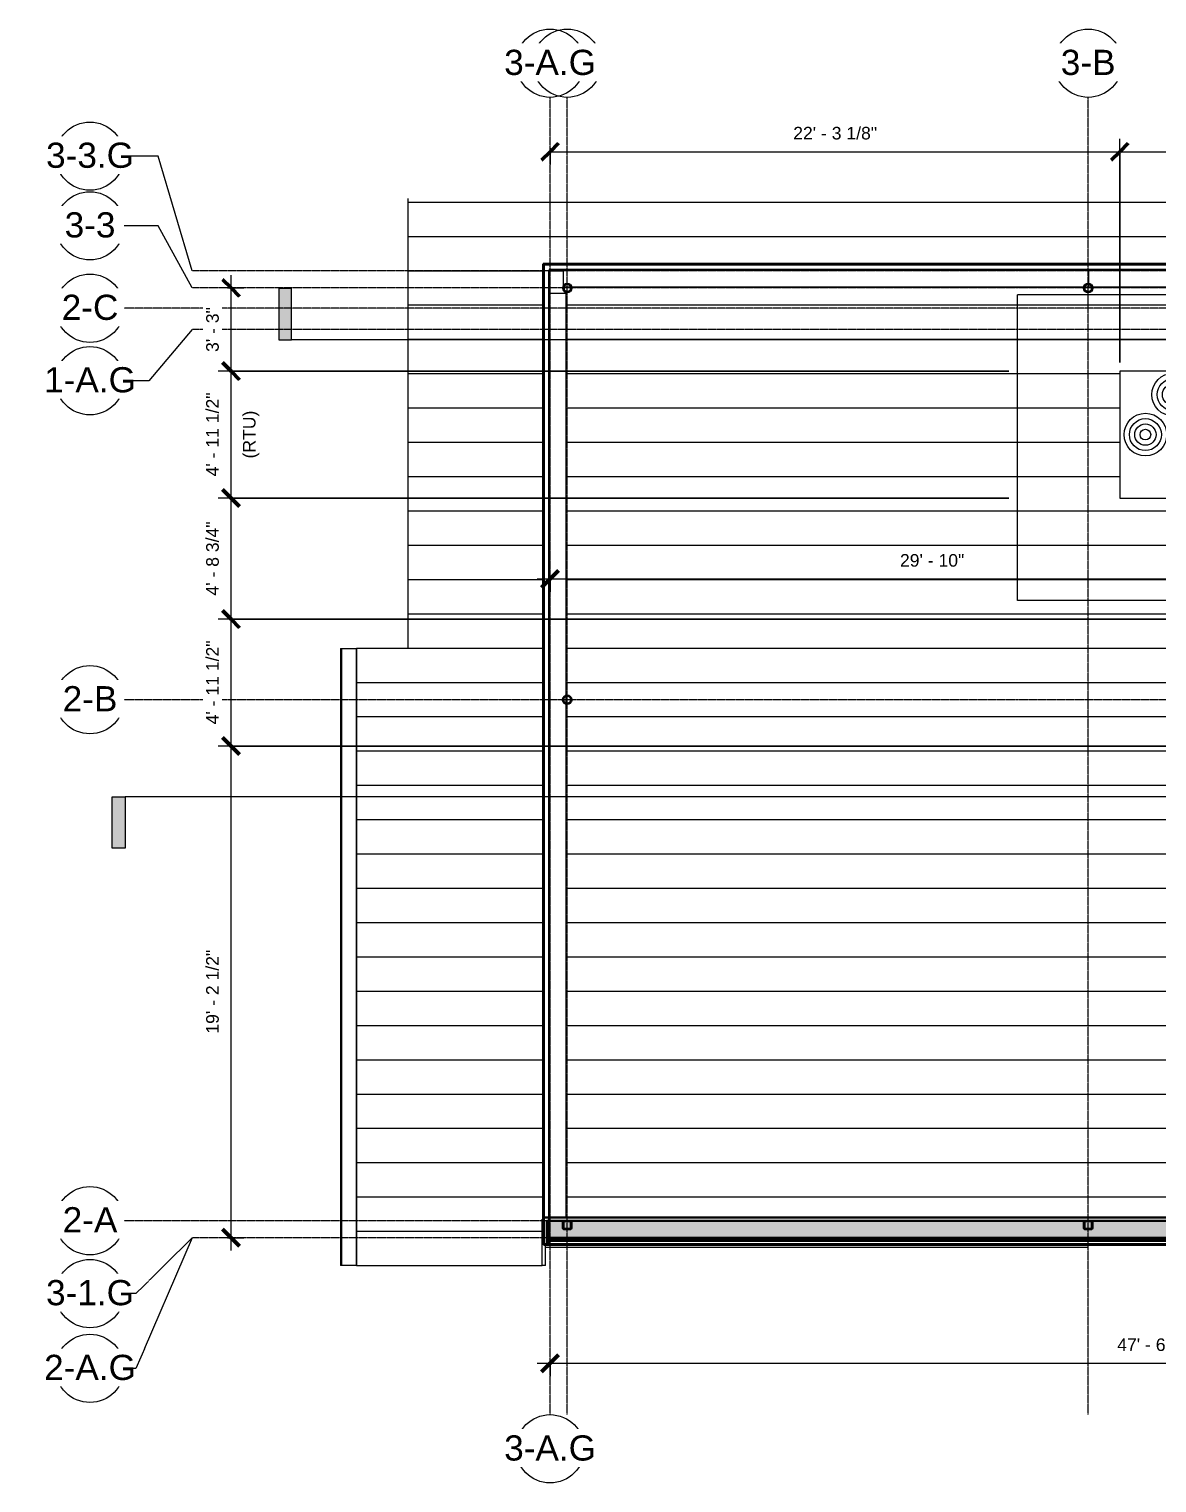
# Model space of a CAD drawing. Header units: inches. Extents: x 21290 to 29202, y -23522 to -20467.
# Drawn here: x 28065 to 28594, y -22910 to -22229 of the extents above; entities that cross this region are included whole.
import ezdxf

# ---------------------------------------------------------------- set-up
doc = ezdxf.new("R2010")
doc.units = ezdxf.units.IN
doc.header["$MEASUREMENT"] = 0
for name, pattern in [('Dash', [0.25, 0.125, -0.125]), ('Grid Line 1_2_', [0.875, 0.5, -0.125, 0.125, -0.125]), ('Hidden', [0.28125, 0.1875, -0.09375])]:
    doc.linetypes.add(name, pattern=pattern)
for name, color, linetype, lineweight in [('A-ANNO-DIMS', 211, 'Continuous', 9), ('A-ANNO-DIMS-64', 211, 'Continuous', 9), ('A-GLAZ-CWMG', 51, 'Continuous', 9), ('A-ROOF', 132, 'Continuous', 9), ('A-ROOF-OTLN', 132, 'Continuous', 9), ('A-ROOF-PATT', 132, 'Continuous', 9), ('A-WALL', 113, 'Continuous', 9), ('A-WALL-PATT', 111, 'Continuous', 25), ('G-ANNO-SYMB', 111, 'Continuous', 9), ('M-EQPM', 50, 'Continuous', 9), ('M-EQPM-HDLN', 50, 'Dash', 9), ('S-BEAM', 12, 'Continuous', 9), ('S-COLS', 52, 'Continuous', 9), ('S-GRID', 1, 'Continuous', 9), ('S-GRID-IDEN', 1, 'Continuous', 9)]:
    doc.layers.add(name, color=color, linetype=linetype, lineweight=lineweight)
doc.styles.add('Arial_2', font='arial.ttf', dxfattribs={"height": 11.802395})
doc.styles.add('Arial_3', font='arial.ttf', dxfattribs={"height": 5.901198})
doc.dimstyles.new('OD_Dimension', dxfattribs={"dimscale": 12, "dimtxt": 6, "dimasz": 0.666667, "dimexe": 0.5, "dimexo": 0.333333, "dimgap": 0.333333, "dimtad": 1, "dimdec": 3, "dimrnd": 0.125, "dimzin": 1, "dimdsep": 46, "dimlunit": 4, "dimtxsty": 'Arial_3', "dimblk1": 'OBLIQUE', "dimblk2": 'OBLIQUE', "dimsah": 1, "dimcen": 0.09, "dimdle": 0.5, "dimazin": 0, "dimtfac": 1, "dimtdec": 4, "dimtix": 1, "dimtmove": 0, "dimatfit": 3, "dimfxl": 1, "dimtvp": 1, "dimtfill": 1, "dimfrac": 2, "dimtolj": 1, "dimtzin": 0, "dimarcsym": 2})
pattern_1 = [(45, (6247.439, 0), (-6.3356768, 6.3356768), []), (45, (6247.439, 9.6), (-6.3356768, 6.3356768), [])]

# ---------------------------------------------------------------- blocks, each defined once
blk = doc.blocks.new('Girt_C - 8_D-1405602-Roof Low - Callout 7')
at = {"layer": 'S-BEAM', "color": 43, "lineweight": 18}
for p, q in [((22691.6, -22349.37), (22691.6, -22341.74)), ((22691.6, -22341.74), (22691.6, -22349.37)), ((22691.76, -22342.2), (22691.6, -22342.2)), ((22691.61, -22341.66), (22691.74, -22341.66)), ((22691.74, -22341.66), (22691.76, -22342.2)), ((22691.77, -22342.13), (22691.75, -22341.55)), ((22691.76, -22342.2), (22691.77, -22342.13)), ((22314.02, -22349.55), (22315.55, -22349.55)), ((22315.78, -22349.55), (22553.25, -22349.55)), ((22553.48, -22349.55), (22556.8, -22349.55)), ((22557.03, -22349.55), (22691.61, -22349.55)), ((22691.76, -22348.91), (22691.6, -22348.91)), ((22691.74, -22349.44), (22691.61, -22349.44)), ((22691.61, -22349.55), (22691.75, -22349.55)), ((22691.76, -22348.91), (22691.74, -22349.44)), ((22691.75, -22349.55), (22691.77, -22348.98)), ((22691.77, -22348.98), (22691.76, -22348.91))]:
    blk.add_line(p, q, dxfattribs=at)
for centre, major_axis, start_param, end_param in [((22691.61, -22341.74), (0, 0.188), 0, 1.570796), ((22691.61, -22341.74), (0, 0.0782), 0.053099, 1.570796), ((22691.61, -22349.37), (0, 0.0782), 1.570796, 3.104544), ((22691.61, -22349.37), (0, 0.188), 1.570796, 3.141593)]:
    blk.add_ellipse(centre, major_axis=major_axis, ratio=0.041631, start_param=start_param, end_param=end_param, dxfattribs=at)
blk = doc.blocks.new('Carrier_48TC_Standard_Efficiency_Gas_Heat_Electric_Cooling_Packaged_Rooftop_Unit_3_to_15_nominal_tons - 7_5 ton 48TC__08-873531-Roof Low - Callout 7')
at = {"layer": 'M-EQPM', "color": 43, "linetype": 'Hidden', "lineweight": 18}
for p, q in [((-92.06, -77.75), (-92.06, 65.75)), ((-92.06, 65.75), (80.06, 65.75)), ((80.06, 65.75), (80.06, -77.75)), ((80.06, -77.75), (-92.06, -77.75))]:
    blk.add_line(p, q, dxfattribs=at)
at = {"layer": 'M-EQPM', "color": 43, "lineweight": 18}
for p, q in [((44.06, 29.75), (-44.06, 29.75)), ((-44.06, 29.75), (-44.06, -29.75)), ((44.06, -29.75), (44.06, 29.75)), ((44.19, 24.75), (44.06, 24.75)), ((44.19, 24.75), (44.19, 12.12)), ((44.06, 12.12), (44.19, 12.12)), ((44.19, 8.15), (44.06, 8.15)), ((44.06, 7.1), (44.19, 7.1)), ((44.19, 8.13), (44.19, 8.15)), ((44.19, 8.15), (44.19, 7.1)), ((44.19, 7.1), (44.19, 7.12)), ((44.19, 4.87), (44.06, 4.87)), ((44.19, 4.87), (44.19, -23.5)), ((44.06, -23.5), (44.19, -23.5)), ((-44.06, -29.75), (44.06, -29.75))]:
    blk.add_line(p, q, dxfattribs=at)
for centre, radius in [((-19.06, 18.75), 10), ((-19.06, 18.75), 7.5), ((-19.06, 18.75), 5), ((-19.06, 18.75), 2.5), ((-32.06, 0), 10), ((-32.06, 0), 7.5), ((-32.06, 0), 5), ((-32.06, 0), 2.5)]:
    blk.add_circle(centre, radius, dxfattribs=at)
at = {"layer": 'M-EQPM-HDLN', "color": 43, "lineweight": 18}
for p, q in [((4.44, 23.25), (40.81, 10.62)), ((4.44, 10.62), (4.44, 23.25)), ((4.44, 23.25), (40.81, 23.25)), ((40.81, 23.25), (40.81, 10.62)), ((40.81, 10.62), (4.44, 10.62)), ((26.81, -23.5), (40.81, 5.25)), ((26.81, 5.25), (40.81, -23.5)), ((26.81, -23.5), (26.81, 5.25)), ((26.81, 5.25), (40.81, 5.25)), ((40.81, 5.25), (40.81, -23.5)), ((40.81, -23.5), (26.81, -23.5))]:
    blk.add_line(p, q, dxfattribs=at)
blk = doc.blocks.new('Rectangular Mullion - Exterior 2_ x 4_5_-1135297-Roof Low - Callout 7')
at = {"layer": 'A-GLAZ-CWMG', "color": 43, "lineweight": 18}
for p, q in [((22313.77, -22799.93), (22277.7, -22799.93)), ((22313.77, -22798.62), (22313.77, -22799.93))]:
    blk.add_line(p, q, dxfattribs=at)
blk = doc.blocks.new('Rectangular Mullion - Exterior 2_ x 4_5_-769201-Roof Low - Callout 7')
at = {"layer": 'A-GLAZ-CWMG', "color": 43, "lineweight": 18}
blk.add_line((22277.7, -22799.93), (22241.52, -22799.93), dxfattribs=at)
blk = doc.blocks.new('Girt_C - 8_D-1405603-Roof Low - Callout 7')
at = {"layer": 'S-BEAM', "color": 43, "lineweight": 18}
for p, q in [((22061.14, -22352.55), (22061.33, -22352.55)), ((22061.33, -22352.55), (22068.95, -22352.55)), ((22068.95, -22352.55), (22069.14, -22352.55)), ((22069.14, -22541.13), (22069.14, -22352.55)), ((22069.14, -22544.71), (22069.14, -22541.39)), ((22069.14, -22785.8), (22069.14, -22544.98))]:
    blk.add_line(p, q, dxfattribs=at)
blk = doc.blocks.new('Girt_C - 8_D-1405609-Roof Low - Callout 7')
at = {"layer": 'S-BEAM', "color": 43, "lineweight": 18}
for p, q in [((22067.89, -22341.74), (22067.89, -22341.55)), ((22067.89, -22349.18), (22067.89, -22341.74)), ((22314.02, -22341.55), (22314.02, -22341.74)), ((22314.02, -22341.74), (22314.02, -22348.1)), ((22068.02, -22349.55), (22071.35, -22349.55)), ((22071.57, -22349.55), (22312, -22349.55)), ((22312.23, -22349.55), (22314.02, -22349.55)), ((22314.02, -22348.29), (22314.02, -22349.37)), ((22314.02, -22349.37), (22314.02, -22349.55))]:
    blk.add_line(p, q, dxfattribs=at)
blk = doc.blocks.new('Rectangular Mullion - Exterior 2_ x 4_5_-1146371-Roof Low - Callout 7')
at = {"layer": 'A-GLAZ-CWMG', "color": 43, "lineweight": 18}
blk.add_line((22060.58, -22799.93), (22059.4, -22799.93), dxfattribs=at)
blk = doc.blocks.new('HSS-Hollow Structural Section - HSS1-1_2X1-1_2X1_8 - Obsolete-1396620-Roof Low - Callout 7')
at = {"layer": 'S-BEAM', "color": 43, "lineweight": 18}
for p, q in [((22059.4, -22808.3), (22059.4, -22798.62)), ((22058.08, -22808.3), (22057.87, -22808.3)), ((22059.12, -22808.3), (22058.08, -22808.3)), ((22059.36, -22808.3), (22059.12, -22808.3)), ((22059.4, -22808.3), (22059.36, -22808.3))]:
    blk.add_line(p, q, dxfattribs=at)
blk = doc.blocks.new('Grid - Grid Head - Circle-14747-Roof Low - Callout 7')
at = {"layer": 'S-GRID-IDEN'}
blk.add_circle((0, 0), 0.25, dxfattribs=at)
blk = doc.blocks.new('Section - 3_32_ x 3_8_-18514-Roof Low - Callout 7')
at = {"layer": 'G-ANNO-SYMB'}
blk.add_hatch(color=256, dxfattribs=at).paths.add_polyline_path([(0, 0.375), (0, 0), (-0.09375, 0), (-0.09375, 0.375)], flags=0)
for p, q in [((0, 0.375), (-0.09375, 0.375)), ((-0.09375, 0.375), (-0.09375, 0)), ((0, 0), (0, 0.375)), ((-0.09375, 0), (0, 0))]:
    blk.add_line(p, q, dxfattribs=at)
blk = doc.blocks.new('DIMBLOCK22-Roof Low - Callout 7')
at = {"layer": 'A-ANNO-DIMS-64', "lineweight": 50}
for p, q in [((28309.08, -22286.17), (28305.08, -22290.17)), ((28309.08, -22286.17), (28313.08, -22282.17)), ((28576.14, -22286.17), (28572.14, -22290.17)), ((28576.14, -22286.17), (28580.14, -22282.17))]:
    blk.add_line(p, q, dxfattribs=at)
at = {"layer": 'A-ANNO-DIMS-64'}
for p, q in [((28309.08, -22284.51), (28309.08, -22292.17)), ((28309.08, -22286.17), (28309.08, -22284.51)), ((28309.08, -22286.17), (28576.14, -22286.17)), ((28576.14, -22385.05), (28576.14, -22280.17)), ((28576.14, -22286.17), (28576.14, -22385.05))]:
    blk.add_line(p, q, dxfattribs=at)
at = {"layer": 'A-ANNO-DIMS-64', "color": 0, "insert": (28423.04, -22274.51), "char_height": 5.9012, "width": 46.9662, "attachment_point": 1, "line_spacing_factor": 0.938532, "style": 'Arial_3', "bg_fill": 3, "box_fill_scale": 1.25, "bg_fill_color": 0, "bg_fill_transparency": 0}
blk.add_mtext('22\' - 3 1/8"', dxfattribs=at)
blk = doc.blocks.new('_Oblique')
at = {"color": 0, "linetype": 'ByBlock', "lineweight": -2}
blk.add_line((-0.5, -0.5), (0.5, 0.5), dxfattribs=at)
blk = doc.blocks.new('DIMBLOCK23-Roof Low - Callout 7')
at = {"layer": 'A-ANNO-DIMS-64', "lineweight": 50}
for p, q in [((28576.14, -22286.17), (28572.14, -22290.17)), ((28576.14, -22286.17), (28580.14, -22282.17)), ((28664.27, -22286.17), (28660.27, -22290.17)), ((28664.27, -22286.17), (28668.27, -22282.17))]:
    blk.add_line(p, q, dxfattribs=at)
at = {"layer": 'A-ANNO-DIMS-64'}
for p, q in [((28576.14, -22385.05), (28576.14, -22280.17)), ((28576.14, -22286.17), (28664.27, -22286.17)), ((28576.14, -22286.17), (28576.14, -22385.05)), ((28664.27, -22385.05), (28664.27, -22280.17)), ((28664.27, -22286.17), (28664.27, -22385.05))]:
    blk.add_line(p, q, dxfattribs=at)
at = {"layer": 'A-ANNO-DIMS-64', "color": 0, "attachment_point": 1, "line_spacing_factor": 0.938532, "style": 'Arial_3', "bg_fill": 3, "box_fill_scale": 1.25, "bg_fill_color": 0, "bg_fill_transparency": 0}
for s, insert, char_height, width in [('7\' - 4 1/8"', (28602.9, -22274.51), 5.9012, 41.5385), ('(RTU)', (28609.03, -22291.74), 5.901, 26.8062)]:
    blk.add_mtext(s, dxfattribs=dict(at, insert=insert, char_height=char_height, width=width))
blk = doc.blocks.new('DIMBLOCK29-Roof Low - Callout 7')
at = {"layer": 'A-ANNO-DIMS-64'}
for p, q in [((28663.11, -22564.8), (28153.48, -22564.8)), ((28159.48, -22801.3), (28159.48, -22564.8)), ((28159.48, -22564.8), (28663.11, -22564.8)), ((28157.82, -22795.3), (28165.48, -22795.3)), ((28159.48, -22795.3), (28157.82, -22795.3))]:
    blk.add_line(p, q, dxfattribs=at)
at = {"layer": 'A-ANNO-DIMS-64', "lineweight": 50}
for p, q in [((28159.48, -22564.8), (28155.48, -22560.8)), ((28159.48, -22564.8), (28163.48, -22568.8)), ((28159.48, -22795.3), (28155.48, -22791.3)), ((28159.48, -22795.3), (28163.48, -22799.3))]:
    blk.add_line(p, q, dxfattribs=at)
at = {"layer": 'A-ANNO-DIMS-64', "color": 0, "insert": (28147.83, -22699.62), "char_height": 5.9012, "width": 46.9662, "attachment_point": 1, "rotation": 90, "line_spacing_factor": 0.938532, "style": 'Arial_3', "bg_fill": 3, "box_fill_scale": 1.25, "bg_fill_color": 0, "bg_fill_transparency": 0}
blk.add_mtext('19\' - 2 1/2"', dxfattribs=at)
blk = doc.blocks.new('DIMBLOCK30-Roof Low - Callout 7')
at = {"layer": 'A-ANNO-DIMS-64', "lineweight": 50}
for p, q in [((28159.48, -22505.3), (28155.48, -22501.3)), ((28159.48, -22505.3), (28163.48, -22509.3)), ((28159.48, -22564.8), (28155.48, -22560.8)), ((28159.48, -22564.8), (28163.48, -22568.8))]:
    blk.add_line(p, q, dxfattribs=at)
at = {"layer": 'A-ANNO-DIMS-64'}
for p, q in [((28663.11, -22505.3), (28153.48, -22505.3)), ((28159.48, -22564.8), (28159.48, -22505.3)), ((28159.48, -22505.3), (28663.11, -22505.3)), ((28663.11, -22564.8), (28153.48, -22564.8)), ((28159.48, -22564.8), (28663.11, -22564.8))]:
    blk.add_line(p, q, dxfattribs=at)
at = {"layer": 'A-ANNO-DIMS-64', "color": 0, "insert": (28147.83, -22554.62), "char_height": 5.9012, "width": 46.9662, "attachment_point": 1, "rotation": 90, "line_spacing_factor": 0.938532, "style": 'Arial_3', "bg_fill": 3, "box_fill_scale": 1.25, "bg_fill_color": 0, "bg_fill_transparency": 0}
blk.add_mtext('4\' - 11 1/2"', dxfattribs=at)
blk = doc.blocks.new('DIMBLOCK31-Roof Low - Callout 7')
at = {"layer": 'A-ANNO-DIMS-64'}
for p, q in [((28524.14, -22448.55), (28153.48, -22448.55)), ((28159.48, -22505.3), (28159.48, -22448.55)), ((28159.48, -22448.55), (28524.14, -22448.55)), ((28663.11, -22505.3), (28153.48, -22505.3)), ((28159.48, -22505.3), (28663.11, -22505.3))]:
    blk.add_line(p, q, dxfattribs=at)
at = {"layer": 'A-ANNO-DIMS-64', "lineweight": 50}
for p, q in [((28159.48, -22448.55), (28155.48, -22444.55)), ((28159.48, -22448.55), (28163.48, -22452.55)), ((28159.48, -22505.3), (28155.48, -22501.3)), ((28159.48, -22505.3), (28163.48, -22509.3))]:
    blk.add_line(p, q, dxfattribs=at)
at = {"layer": 'A-ANNO-DIMS-64', "color": 0, "insert": (28147.83, -22494.24), "char_height": 5.9012, "width": 41.5385, "attachment_point": 1, "rotation": 90, "line_spacing_factor": 0.938532, "style": 'Arial_3', "bg_fill": 3, "box_fill_scale": 1.25, "bg_fill_color": 0, "bg_fill_transparency": 0}
blk.add_mtext('4\' - 8 3/4"', dxfattribs=at)
blk = doc.blocks.new('DIMBLOCK32-Roof Low - Callout 7')
at = {"layer": 'A-ANNO-DIMS-64', "lineweight": 50}
for p, q in [((28159.48, -22389.05), (28155.48, -22385.05)), ((28159.48, -22389.05), (28163.48, -22393.05)), ((28159.48, -22448.55), (28155.48, -22444.55)), ((28159.48, -22448.55), (28163.48, -22452.55))]:
    blk.add_line(p, q, dxfattribs=at)
at = {"layer": 'A-ANNO-DIMS-64'}
for p, q in [((28524.14, -22389.05), (28153.48, -22389.05)), ((28159.48, -22448.55), (28159.48, -22389.05)), ((28159.48, -22389.05), (28524.14, -22389.05)), ((28524.14, -22448.55), (28153.48, -22448.55)), ((28159.48, -22448.55), (28524.14, -22448.55))]:
    blk.add_line(p, q, dxfattribs=at)
at = {"layer": 'A-ANNO-DIMS-64', "color": 0, "insert": (28165.06, -22429.97), "char_height": 5.901, "width": 26.8062, "attachment_point": 1, "rotation": 90, "line_spacing_factor": 0.938532, "style": 'Arial_3', "bg_fill": 3, "box_fill_scale": 1.25, "bg_fill_color": 0, "bg_fill_transparency": 0}
blk.add_mtext('(RTU)', dxfattribs=at)
at = {"layer": 'A-ANNO-DIMS-64', "color": 0, "insert": (28147.83, -22438.37), "char_height": 5.9012, "width": 46.9662, "attachment_point": 1, "rotation": 90, "line_spacing_factor": 0.938532, "style": 'Arial_3', "bg_fill": 3, "box_fill_scale": 1.25, "bg_fill_color": 0, "bg_fill_transparency": 0}
blk.add_mtext('4\' - 11 1/2"', dxfattribs=at)
blk = doc.blocks.new('DIMBLOCK33-Roof Low - Callout 7')
at = {"layer": 'A-ANNO-DIMS-64', "lineweight": 50}
for p, q in [((28159.48, -22350.05), (28155.48, -22346.05)), ((28159.48, -22350.05), (28163.48, -22354.05)), ((28159.48, -22389.05), (28155.48, -22385.05)), ((28159.48, -22389.05), (28163.48, -22393.05))]:
    blk.add_line(p, q, dxfattribs=at)
at = {"layer": 'A-ANNO-DIMS-64'}
for p, q in [((28159.48, -22389.05), (28159.48, -22344.05)), ((28157.82, -22350.05), (28165.48, -22350.05)), ((28159.48, -22350.05), (28157.82, -22350.05)), ((28524.14, -22389.05), (28153.48, -22389.05)), ((28159.48, -22389.05), (28524.14, -22389.05))]:
    blk.add_line(p, q, dxfattribs=at)
at = {"layer": 'A-ANNO-DIMS-64', "color": 0, "insert": (28147.83, -22380.03), "char_height": 5.901, "width": 25.1446, "attachment_point": 1, "rotation": 90, "line_spacing_factor": 0.938532, "style": 'Arial_3', "bg_fill": 3, "box_fill_scale": 1.25, "bg_fill_color": 0, "bg_fill_transparency": 0}
blk.add_mtext('3\' - 3"', dxfattribs=at)
blk = doc.blocks.new('DIMBLOCK39-Roof Low - Callout 7')
at = {"layer": 'A-ANNO-DIMS-64'}
for p, q in [((28879.95, -22548.43), (28879.95, -22860.12)), ((28879.95, -22854.12), (28879.95, -22548.43)), ((28303.08, -22854.12), (28879.95, -22854.12)), ((28309.08, -22852.46), (28309.08, -22860.12)), ((28309.08, -22854.12), (28309.08, -22852.46))]:
    blk.add_line(p, q, dxfattribs=at)
at = {"layer": 'A-ANNO-DIMS-64', "lineweight": 50}
for p, q in [((28309.08, -22854.12), (28313.08, -22850.12)), ((28879.95, -22854.12), (28883.95, -22850.12)), ((28309.08, -22854.12), (28305.08, -22858.12)), ((28879.95, -22854.12), (28875.95, -22858.12))]:
    blk.add_line(p, q, dxfattribs=at)
at = {"layer": 'A-ANNO-DIMS-64', "color": 0, "insert": (28574.95, -22842.46), "char_height": 5.9012, "width": 46.9662, "attachment_point": 1, "line_spacing_factor": 0.938532, "style": 'Arial_3', "bg_fill": 3, "box_fill_scale": 1.25, "bg_fill_color": 0, "bg_fill_transparency": 0}
blk.add_mtext('47\' - 6 7/8"', dxfattribs=at)
blk = doc.blocks.new('DIMBLOCK44-Roof Low - Callout 7')
at = {"layer": 'A-ANNO-DIMS-64', "lineweight": 50}
for p, q in [((28309.08, -22486.44), (28313.08, -22482.44)), ((28667.11, -22486.44), (28671.11, -22482.44)), ((28309.08, -22486.44), (28305.08, -22490.44)), ((28667.11, -22486.44), (28663.11, -22490.44))]:
    blk.add_line(p, q, dxfattribs=at)
at = {"layer": 'A-ANNO-DIMS-64'}
for p, q in [((28667.11, -22501.3), (28667.11, -22480.44)), ((28303.08, -22486.44), (28667.11, -22486.44)), ((28309.08, -22484.79), (28309.08, -22492.44)), ((28309.08, -22486.44), (28309.08, -22484.79)), ((28667.11, -22486.44), (28667.11, -22501.3))]:
    blk.add_line(p, q, dxfattribs=at)
at = {"layer": 'A-ANNO-DIMS-64', "color": 0, "insert": (28473.09, -22474.79), "char_height": 5.901, "width": 36, "attachment_point": 1, "line_spacing_factor": 0.938532, "style": 'Arial_3', "bg_fill": 3, "box_fill_scale": 1.25, "bg_fill_color": 0, "bg_fill_transparency": 0}
blk.add_mtext('29\' - 10"', dxfattribs=at)

msp = doc.modelspace()

# ---------------------------------------------------------------- hatches: boundary and pattern name
at = {"layer": 'A-ROOF-PATT'}
h = msp.add_hatch(dxfattribs=at)
h.set_pattern_fill('FP_28', color=8, style=0, pattern_type=2)
h.set_pattern_definition([(0, (6285.112, -180.953), (0, 16.082), [])])
h.paths.add_polyline_path([(28218.3288, -22808.3028), (28305.3288, -22808.3028), (28305.3288, -22786.5528), (28305.7663, -22786.5528), (28305.7663, -22338.7403), (28947.2038, -22338.7403), (28947.2038, -22341.5528), (28939.1837, -22341.5779), (28939.2008, -22342.1987), (28939.043, -22342.1987), (28939.043, -22348.908), (28939.2007, -22348.908), (28939.182, -22349.5528), (28804.4647, -22349.5528), (28804.5788, -22350.0528), (28804.357, -22350.9503), (28803.8258, -22351.6165), (28803.0239, -22352.0027), (28802.1338, -22352.0027), (28801.3245, -22351.6073), (28800.7769, -22350.9206), (28800.5788, -22350.0528), (28800.6929, -22349.5528), (28563.2147, -22349.553), (28563.3288, -22350.0528), (28563.107, -22350.9503), (28562.5758, -22351.6165), (28561.7739, -22352.0027), (28560.8838, -22352.0027), (28560.0745, -22351.6073), (28559.5269, -22350.9206), (28559.3288, -22350.0528), (28559.4429, -22349.5528), (28319.0097, -22349.5528), (28319.1238, -22350.0528), (28318.902, -22350.9503), (28318.3708, -22351.6165), (28317.5689, -22352.0027), (28316.6788, -22352.0027), (28315.8695, -22351.6073), (28315.3219, -22350.9206), (28315.1238, -22350.0528), (28315.3288, -22349.1553), (28315.3288, -22341.5528), (28308.5788, -22341.5779), (28308.6039, -22352.5528), (28316.5788, -22352.5528), (28316.5788, -22541.1294), (28316.6338, -22541.103), (28317.5239, -22541.103), (28318.3331, -22541.4983), (28318.8808, -22542.185), (28319.0788, -22543.0528), (28318.857, -22543.9503), (28318.3258, -22544.6165), (28317.5239, -22545.0027), (28316.5788, -22545.0218), (28316.5788, -22785.8028), (29045.3288, -22785.8028), (29045.3288, -22446.6778), (29058.0788, -22446.6778), (29058.0788, -22372.8038), (29029.9498, -22372.8038), (29029.9498, -22371.0318), (29029.6998, -22371.0315), (29029.6998, -22370.9693), (29029.8873, -22370.9693), (29029.8873, -22370.7403), (29026.3903, -22370.742), (29026.3903, -22372.7413), (29029.0993, -22372.7413), (29029.0993, -22372.6788), (29029.1618, -22372.6788), (29029.1618, -22372.8038), (29026.3278, -22372.8038), (29026.3278, -22370.6778), (29033.8278, -22370.6778), (29033.8278, -22370.5528), (29027.3903, -22370.5528), (29027.3903, -22370.3028), (29026.3278, -22370.3028), (29026.3278, -22308.0945), (28242.3288, -22308.0945), (28242.3288, -22519.0528), (28218.3288, -22519.0528), (28218.3288, -22802.5885)], flags=0)
h.paths.add_polyline_path([(28782.829, -22740.4591), (28779.329, -22740.4591), (28779.329, -22737.3028), (28773.7431, -22737.3028), (28773.7431, -22740.4591), (28763.7431, -22740.4591), (28763.7431, -22737.3028), (28700.4853, -22737.3028), (28700.4853, -22650.9278), (28828.3603, -22650.9278), (28828.3603, -22737.3028), (28782.829, -22737.3028)], flags=0)
h.paths.add_polyline_path([(28670.3603, -22564.8028), (28667.1103, -22564.8028), (28667.1103, -22559.8028), (28666.9853, -22559.8028), (28666.9853, -22547.1778), (28667.1103, -22547.1778), (28667.1103, -22543.1834), (28666.9853, -22543.1834), (28666.9853, -22542.1722), (28667.1103, -22542.1722), (28667.1103, -22539.9278), (28666.9853, -22539.9278), (28666.9853, -22511.5528), (28667.1103, -22511.5528), (28667.1103, -22505.3028), (28755.2353, -22505.3028), (28755.2353, -22564.8028), (28691.0176, -22564.8028)], flags=0)
h.paths.add_polyline_path([(28317.0788, -22544.8478), (28317.9763, -22544.6073), (28318.6413, -22543.9206), (28318.8738, -22543.0528), (28318.6333, -22542.1553), (28317.9422, -22541.4891), (28317.0788, -22541.2578), (28316.5788, -22541.3918), (28316.5788, -22544.7138), (28316.6338, -22544.7286)], flags=0)
h.paths.add_polyline_path([(28879.9538, -22544.4278), (28879.9538, -22540.0528), (28879.8288, -22540.0528), (28879.8288, -22528.1778), (28879.9538, -22528.1778), (28879.9538, -22523.0584), (28879.8288, -22523.0584), (28879.8288, -22522.0472), (28879.9538, -22522.0472), (28879.9538, -22519.4278), (28879.8288, -22519.4278), (28879.8288, -22487.6778), (28879.9538, -22487.6778), (28879.9538, -22481.0528), (28995.8288, -22481.0528), (28995.8288, -22544.4278), (28886.2038, -22544.4278)], flags=0)
h.paths.add_polyline_path([(28615.0348, -22448.5528), (28576.1413, -22448.5528), (28576.1413, -22389.0528), (28664.2663, -22389.0528), (28664.2663, -22394.0528), (28664.3913, -22394.0528), (28664.3913, -22406.6778), (28664.2663, -22406.6778), (28664.2663, -22410.6722), (28664.3913, -22410.6722), (28664.3913, -22411.6834), (28664.2663, -22411.6834), (28664.2663, -22413.9278), (28664.3913, -22413.9278), (28664.3913, -22442.3028), (28664.2663, -22442.3028), (28664.2663, -22448.5528), (28619.1784, -22448.5528)], flags=0)
h.paths.add_polyline_path([(28829.4656, -22433.0528), (28804.5788, -22433.0528), (28804.5788, -22389.0528), (28878.9538, -22389.0528), (28878.9538, -22391.3028), (28879.0788, -22391.3028), (28879.0788, -22401.8028), (28878.9538, -22401.8028), (28878.9538, -22405.7972), (28879.0788, -22405.7972), (28879.0788, -22406.8084), (28878.9538, -22406.8084), (28878.9538, -22409.6778), (28879.0788, -22409.6778), (28879.0788, -22426.4278), (28878.9538, -22426.4278), (28878.9538, -22433.0528), (28829.5788, -22433.0528)], flags=0)
h.paths.add_polyline_path([(28941.7038, -22352.0027), (28941.2588, -22352.0027), (28940.4495, -22351.6073), (28939.9019, -22350.9206), (28939.7038, -22350.0528), (28939.9256, -22349.1553), (28940.4568, -22348.4891), (28941.2588, -22348.103), (28942.1489, -22348.103), (28942.9581, -22348.4983), (28943.5058, -22349.185), (28943.7038, -22350.0528), (28943.482, -22350.9503), (28942.9508, -22351.6165), (28942.1489, -22352.0027)], flags=0)
h.paths.add_polyline_path([(28561.3288, -22351.8478), (28562.2263, -22351.6073), (28562.8913, -22350.9206), (28563.1238, -22350.0528), (28562.9898, -22349.5528), (28559.6678, -22349.5528), (28559.5338, -22350.0528), (28559.7743, -22350.9503), (28560.4313, -22351.6073), (28560.8838, -22351.7286)], flags=0)
h.paths.add_polyline_path([(28941.7038, -22351.8478), (28942.6013, -22351.6073), (28943.2663, -22350.9206), (28943.4988, -22350.0528), (28943.2583, -22349.1553), (28942.6013, -22348.4983), (28941.7038, -22348.2578), (28940.8063, -22348.4983), (28940.1413, -22349.185), (28939.9088, -22350.0528), (28940.1493, -22350.9503), (28940.8405, -22351.6165), (28941.2588, -22351.7286)], flags=0)
h.paths.add_polyline_path([(28317.1238, -22351.8478), (28318.0213, -22351.6073), (28318.6863, -22350.9206), (28318.9188, -22350.0528), (28318.7848, -22349.5528), (28315.4628, -22349.5528), (28315.3288, -22350.0528), (28315.5693, -22350.9503), (28316.2263, -22351.6073), (28316.6788, -22351.7286)], flags=0)
h.paths.add_polyline_path([(28802.5788, -22351.8478), (28803.4763, -22351.6073), (28804.1413, -22350.9206), (28804.3738, -22350.0528), (28804.2398, -22349.5528), (28800.9178, -22349.5528), (28800.7838, -22350.0528), (28801.0243, -22350.9503), (28801.6813, -22351.6073), (28802.1338, -22351.7286)], flags=0)
at = {"layer": 'A-WALL-PATT', "lineweight": 9}
h = msp.add_hatch(dxfattribs=at)
h.set_pattern_fill('FP_30', color=8, style=0, pattern_type=2)
h.set_pattern_definition([(161.57, (6247.759, 0.32), (-2.560496185, -0.000537386), [0, -18.214, 2.022, 0]), (18.43, (6247.119, 0.32), (-2.560496185, 0.000537386), [0, -18.214, 2.022, 0]), (108.43, (6247.759, 0.32), (1.27922091, -6.400876726), [6.07, -14.166]), (71.57, (6247.119, 0.32), (1.27922091, 6.400876726), [6.07, -14.166])])
h.paths.add_polyline_path([(28307.5788, -22795.3028), (29054.8288, -22795.3028), (29054.8288, -22787.3028), (28307.5788, -22787.3028), (28307.5788, -22793.7583)], flags=0)
h = msp.add_hatch(dxfattribs=at)
h.set_pattern_fill('FP_32', color=8, style=0, pattern_type=2)
h.set_pattern_definition([(0, (6247.439, 0), (10.24, 2.56), [0.845, -6.835, 0.845, -6.835, -40.96]), (0, (6247.439, 0), (10.24, 2.56), [-15.36, 0.845, -14.515, 0.845, -6.835, -17.92]), (0, (6247.439, 0), (10.24, 2.56), [-38.4, 0.845, -4.275, 0.845, -11.955]), (120, (6251.279, 1.28), (-7.33702503, 7.58810013), [0.845, -6.835, 0.845, -6.835, -40.96]), (120, (6251.279, 1.28), (-7.33702503, 7.58810013), [-15.36, 0.845, -14.515, 0.845, -6.835, -17.92]), (120, (6251.279, 1.28), (-7.33702503, 7.58810013), [-38.4, 0.845, -4.275, 0.845, -11.955]), (240, (6252.559, 6.4), (-2.90297497, -10.14810013), [0.845, -6.835, 0.845, -6.835, -40.96]), (240, (6252.559, 6.4), (-2.90297497, -10.14810013), [-15.36, 0.845, -14.515, 0.845, -6.835, -17.92]), (240, (6252.559, 6.4), (-2.90297497, -10.14810013), [-38.4, 0.845, -4.275, 0.845, -11.955])])
h.paths.add_polyline_path([(28307.5788, -22795.8028), (29055.3288, -22795.8028), (29055.3288, -22795.3028), (28307.5788, -22795.3028)], flags=0)
h = msp.add_hatch(dxfattribs=at)
h.set_pattern_fill('FP_31', color=8, style=0, pattern_type=2)
h.set_pattern_definition([(0, (6247.439, 0), (0, 8), []), (90, (6247.439, 0), (-8, 5e-16), [])])
h.paths.add_polyline_path([(28307.5788, -22796.8028), (29056.3288, -22796.8028), (29056.3288, -22795.8028), (28307.5788, -22795.8028)], flags=0)
at = {"layer": 'S-COLS'}
h = msp.add_hatch(dxfattribs=at)
h.set_pattern_fill('FP_29', color=8, style=0, pattern_type=2)
h.set_pattern_definition(pattern_1)
h.paths.add_polyline_path([(28561.7739, -22352.0027), (28562.5758, -22351.6165), (28563.1308, -22350.9206), (28563.3288, -22350.0528), (28563.1308, -22349.185), (28562.5758, -22348.4891), (28561.7739, -22348.103), (28560.8838, -22348.103), (28560.0818, -22348.4891), (28559.5269, -22349.185), (28559.3288, -22350.0528), (28559.5269, -22350.9206), (28560.0818, -22351.6165), (28560.8838, -22352.0027)], flags=0)
h.paths.add_polyline_path([(28561.3288, -22351.8478), (28560.4313, -22351.6073), (28559.7743, -22350.9503), (28559.5338, -22350.0528), (28559.7743, -22349.1553), (28560.4313, -22348.4983), (28561.3288, -22348.2578), (28562.2263, -22348.4983), (28562.8833, -22349.1553), (28563.1238, -22350.0528), (28562.8833, -22350.9503), (28562.2263, -22351.6073)], flags=0)
h = msp.add_hatch(dxfattribs=at)
h.set_pattern_fill('FP_29', color=8, style=0, pattern_type=2)
h.set_pattern_definition(pattern_1)
h.paths.add_polyline_path([(28318.6128, -22791.3025), (28318.9423, -22791.166), (28319.0788, -22790.8365), (28319.0788, -22787.7685), (28318.9423, -22787.439), (28318.6128, -22787.3025), (28315.5448, -22787.3025), (28315.2153, -22787.439), (28315.0788, -22787.7685), (28315.0788, -22790.8365), (28315.2153, -22791.166), (28315.5448, -22791.3025), (28317.4539, -22791.3025)], flags=0)
h.paths.add_polyline_path([(28315.5448, -22791.0695), (28315.3801, -22791.0013), (28315.3118, -22790.8365), (28315.3118, -22787.7685), (28315.3801, -22787.6038), (28315.5448, -22787.5355), (28318.6128, -22787.5355), (28318.7776, -22787.6038), (28318.8458, -22787.7685), (28318.8458, -22790.8365), (28318.7776, -22791.0013), (28318.6128, -22791.0695), (28317.4539, -22791.0695)], flags=0)
h = msp.add_hatch(dxfattribs=at)
h.set_pattern_fill('FP_29', color=8, style=0, pattern_type=2)
h.set_pattern_definition(pattern_1)
h.paths.add_polyline_path([(28559.7948, -22791.3025), (28562.8628, -22791.3025), (28563.1923, -22791.166), (28563.3288, -22790.8365), (28563.3288, -22787.7685), (28563.1923, -22787.439), (28562.8628, -22787.3025), (28559.7948, -22787.3025), (28559.4653, -22787.439), (28559.3288, -22787.7685), (28559.3288, -22790.8365), (28559.4653, -22791.166)], flags=0)
h.paths.add_polyline_path([(28559.7948, -22791.0695), (28559.6301, -22791.0013), (28559.5618, -22790.8365), (28559.5618, -22787.7685), (28559.6301, -22787.6038), (28559.7948, -22787.5355), (28562.8628, -22787.5355), (28563.0276, -22787.6038), (28563.0958, -22787.7685), (28563.0958, -22790.8365), (28563.0276, -22791.0013), (28562.8628, -22791.0695)], flags=0)

# ---------------------------------------------------------------- linework, layer by layer
at = {"layer": 'A-ROOF', "color": 43, "lineweight": 18}
for p, q in [((28242.3288, -22308.0945), (28242.3288, -22519.0528)), ((28242.3288, -22519.0528), (28218.3288, -22519.0528)), ((28218.3288, -22519.0528), (28218.3288, -22808.3028)), ((28305.3288, -22786.5528), (28305.7663, -22786.5528)), ((28305.3288, -22808.3028), (28305.3288, -22786.5528)), ((28218.3288, -22808.3028), (28305.3288, -22808.3028))]:
    msp.add_line(p, q, dxfattribs=at)
at = {"layer": 'A-ROOF-OTLN', "color": 43, "lineweight": 18}
for p, q in [((28210.7795, -22519.0528), (28210.7795, -22808.3028)), ((28210.7795, -22519.0528), (28218.3288, -22519.0528)), ((28211.3913, -22808.3028), (28211.3913, -22519.0528)), ((28218.2663, -22808.3028), (28218.2663, -22519.0528)), ((28218.3288, -22808.3028), (28210.7795, -22808.3028))]:
    msp.add_line(p, q, dxfattribs=at)
at = {"layer": 'A-WALL', "color": 250, "lineweight": 30}
for p, q in [((28305.7663, -22338.7403), (28305.7663, -22798.3028)), ((28947.2038, -22338.7403), (28305.7663, -22338.7403)), ((28306.0788, -22798.6153), (28306.0788, -22339.0528)), ((28944.7038, -22339.0528), (28306.0788, -22339.0528)), ((28308.5788, -22798.3028), (28308.5788, -22341.5528)), ((28308.5788, -22341.5528), (28947.2038, -22341.5528)), ((29045.3288, -22785.8028), (28306.0788, -22785.8028)), ((28307.5788, -22787.3028), (28307.5788, -22798.3028)), ((29046.8288, -22787.3028), (28307.5788, -22787.3028)), ((28305.7663, -22795.8028), (28306.0788, -22795.8028)), ((29054.8288, -22795.3028), (28307.5788, -22795.3028)), ((29055.3288, -22795.8028), (28307.5788, -22795.8028)), ((29056.3288, -22796.8028), (28307.5788, -22796.8028)), ((29057.8288, -22798.3028), (28305.7663, -22798.3028)), ((28306.0788, -22798.6153), (29058.1413, -22798.6153))]:
    msp.add_line(p, q, dxfattribs=at)
at = {"layer": 'G-ANNO-SYMB'}
for p, q in [((29157.2718, -22374.357), (28187.8976, -22374.357)), ((29157.2718, -22588.6303), (28109.8268, -22588.6303))]:
    msp.add_line(p, q, dxfattribs=at)
at = {"layer": 'S-COLS', "color": 250, "lineweight": 30}
for p, q in [((28315.0788, -22787.7685), (28315.0788, -22790.8365)), ((28315.3118, -22790.8365), (28315.3118, -22787.7685)), ((28318.6128, -22787.3025), (28315.5448, -22787.3025)), ((28315.5448, -22787.5355), (28318.6128, -22787.5355)), ((28318.8458, -22787.7685), (28318.8458, -22790.8365)), ((28319.0788, -22790.8365), (28319.0788, -22787.7685)), ((28559.3288, -22787.7685), (28559.3288, -22790.8365)), ((28559.5618, -22790.8365), (28559.5618, -22787.7685)), ((28562.8628, -22787.3025), (28559.7948, -22787.3025)), ((28559.7948, -22787.5355), (28562.8628, -22787.5355)), ((28563.0958, -22787.7685), (28563.0958, -22790.8365)), ((28563.3288, -22790.8365), (28563.3288, -22787.7685)), ((28318.6128, -22791.0695), (28315.5448, -22791.0695)), ((28315.5448, -22791.3025), (28318.6128, -22791.3025)), ((28562.8628, -22791.0695), (28559.7948, -22791.0695)), ((28559.7948, -22791.3025), (28562.8628, -22791.3025))]:
    msp.add_line(p, q, dxfattribs=at)
for centre, radius, start, end in [((28317.1238, -22350.0528), 2, 0, 180), ((28317.1238, -22350.0528), 2, 180, 0), ((28317.1238, -22350.0528), 1.795, 0, 180), ((28317.1238, -22350.0528), 1.795, 180, 0), ((28561.3288, -22350.0528), 2, 0, 180), ((28561.3288, -22350.0528), 2, 180, 0), ((28561.3288, -22350.0528), 1.795, 0, 180), ((28561.3288, -22350.0528), 1.795, 180, 0), ((28317.0788, -22543.0528), 2, 0, 180), ((28317.0788, -22543.0528), 2, 180, 0), ((28317.0788, -22543.0528), 1.795, 0, 180), ((28317.0788, -22543.0528), 1.795, 180, 0), ((28315.5448, -22787.7685), 0.466, 90, 180), ((28315.5448, -22787.7685), 0.233, 90, 180), ((28318.6128, -22787.7685), 0.466, 0, 90), ((28318.6128, -22787.7685), 0.233, 0, 90), ((28559.7948, -22787.7685), 0.466, 90, 180), ((28559.7948, -22787.7685), 0.233, 90, 180), ((28562.8628, -22787.7685), 0.466, 0, 90), ((28562.8628, -22787.7685), 0.233, 0, 90), ((28315.5448, -22790.8365), 0.466, 180, 270), ((28315.5448, -22790.8365), 0.233, 180, 270), ((28318.6128, -22790.8365), 0.466, 270, 0), ((28318.6128, -22790.8365), 0.233, 270, 0), ((28559.7948, -22790.8365), 0.466, 180, 270), ((28559.7948, -22790.8365), 0.233, 180, 270), ((28562.8628, -22790.8365), 0.466, 270, 0), ((28562.8628, -22790.8365), 0.233, 270, 0)]:
    msp.add_arc(centre, radius, start, end, dxfattribs=at)
at = {"layer": 'S-GRID', "linetype": 'Grid Line 1_2_'}
for p, q in [((28309.0788, -22878.2166), (28309.0788, -22260.6758)), ((28317.0788, -22878.2166), (28317.0788, -22260.6758)), ((28561.3288, -22878.2166), (28561.3288, -22260.6758)), ((29157.7718, -22342.0528), (28141.3268, -22342.0528)), ((29157.7718, -22350.0528), (28141.3268, -22350.0528)), ((29157.7718, -22369.5528), (28141.3268, -22369.5528)), ((29157.7718, -22795.3028), (28141.3268, -22795.3028)), ((29157.7718, -22795.3028), (28141.3268, -22795.3028))]:
    msp.add_line(p, q, dxfattribs=at)
at = {"layer": 'S-GRID'}
for p, q in [((28141.3268, -22342.0528), (28125.3268, -22288.2684)), ((28141.3268, -22350.0528), (28125.3268, -22320.9104))]:
    msp.add_line(p, q, dxfattribs=at)

# ---------------------------------------------------------------- block references
at = {"layer": 'A-GLAZ-CWMG', "color": 43, "lineweight": 18}
for name, p in [('Rectangular Mullion - Exterior 2_ x 4_5_-1146371-Roof Low - Callout 7', (6247.4386, 0)), ('Rectangular Mullion - Exterior 2_ x 4_5_-769201-Roof Low - Callout 7', (6066.5011, 0)), ('Rectangular Mullion - Exterior 2_ x 4_5_-769201-Roof Low - Callout 7', (6102.6886, 0)), ('Rectangular Mullion - Exterior 2_ x 4_5_-769201-Roof Low - Callout 7', (6138.8761, 0)), ('Rectangular Mullion - Exterior 2_ x 4_5_-769201-Roof Low - Callout 7', (6175.0636, 0)), ('Rectangular Mullion - Exterior 2_ x 4_5_-769201-Roof Low - Callout 7', (6211.2511, 0)), ('Rectangular Mullion - Exterior 2_ x 4_5_-769201-Roof Low - Callout 7', (6247.4386, 0)), ('Rectangular Mullion - Exterior 2_ x 4_5_-1135297-Roof Low - Callout 7', (6247.4386, 0))]:
    msp.add_blockref(name, p, dxfattribs=at)
at = {"layer": 'G-ANNO-SYMB', "xscale": 63.99999999999997, "yscale": 63.99999999999997, "zscale": 63.99999999999997}
msp.add_blockref('Section - 3_32_ x 3_8_-18514-Roof Low - Callout 7', (28187.8976, -22374.357), dxfattribs=at)
at = {"layer": 'G-ANNO-SYMB', "extrusion": (0, 0, -1), "xscale": 63.99999999999997, "yscale": 63.99999999999997, "zscale": 63.99999999999997, "rotation": 180}
msp.add_blockref('Section - 3_32_ x 3_8_-18514-Roof Low - Callout 7', (-28109.8268, -22588.6303), dxfattribs=at)
at = {"layer": 'M-EQPM', "color": 43, "lineweight": 18}
msp.add_blockref('Carrier_48TC_Standard_Efficiency_Gas_Heat_Electric_Cooling_Packaged_Rooftop_Unit_3_to_15_nominal_tons - 7_5 ton 48TC__08-873531-Roof Low - Callout 7', (28620.2038, -22418.8028), dxfattribs=at)
at = {"layer": 'S-BEAM', "color": 43, "lineweight": 18}
for name in ['Girt_C - 8_D-1405609-Roof Low - Callout 7', 'Girt_C - 8_D-1405602-Roof Low - Callout 7', 'Girt_C - 8_D-1405603-Roof Low - Callout 7', 'HSS-Hollow Structural Section - HSS1-1_2X1-1_2X1_8 - Obsolete-1396620-Roof Low - Callout 7']:
    msp.add_blockref(name, (6247.4386, 0), dxfattribs=at)
at = {"layer": 'S-GRID-IDEN', "xscale": 63.99999999999997, "yscale": 63.99999999999997, "zscale": 63.99999999999997}
for p in [(28317.0788, -22244.6758), (28561.3288, -22244.6758), (28309.0788, -22894.2166)]:
    msp.add_blockref('Grid - Grid Head - Circle-14747-Roof Low - Callout 7', p, dxfattribs=at)
at = {"layer": 'S-GRID-IDEN', "xscale": 63.99999999999997, "yscale": 63.99999999999997, "zscale": 63.99999999999997, "rotation": 89.99999999999972}
for p in [(28093.3268, -22288.2684), (28093.3268, -22320.9104), (28093.3268, -22359.5528), (28093.3268, -22393.5276), (28093.3268, -22543.0528), (28093.3268, -22787.3028), (28093.3268, -22821.468), (28093.3268, -22856.5144)]:
    msp.add_blockref('Grid - Grid Head - Circle-14747-Roof Low - Callout 7', p, dxfattribs=at)

# ---------------------------------------------------------------- next in the draw order: texts
at = {"layer": 'S-GRID-IDEN', "char_height": 11.8024, "attachment_point": 2, "line_spacing_factor": 0.938532, "style": 'Arial_2', "bg_fill": 3, "box_fill_scale": 1.25, "bg_fill_color": 0, "bg_fill_transparency": 0}
for s, insert, width in [('3-A', (28317.0757, -22238.3845), 30.528), ('3-B', (28561.3257, -22238.3845), 30.528), ('3-3.G', (28093.3918, -22281.9153), 49.104), ('3-3', (28093.3918, -22314.5573), 28.368), ('1-A', (28093.3918, -22353.1996), 30.528), ('1-A.G', (28093.3918, -22387.1744), 51.264), ('3-2', (28093.3918, -22536.6996), 28.368), ('3-1', (28093.3918, -22780.9496), 28.368), ('3-1.G', (28093.3918, -22815.1148), 49.104), ('2-A.G', (28093.3918, -22850.1612), 51.264), ('3-A.G', (28309.0757, -22887.9254), 51.264)]:
    msp.add_mtext(s, dxfattribs=dict(at, insert=insert, width=width))

# ---------------------------------------------------------------- next in the draw order: linework, layer by layer
at = {"layer": 'S-GRID'}
for p, q in [((28125.3268, -22288.2684), (28109.3268, -22288.2684)), ((28125.3268, -22320.9104), (28109.3268, -22320.9104)), ((28141.3268, -22369.5528), (28120.946, -22393.5276)), ((28120.946, -22393.5276), (28109.3268, -22393.5276)), ((28141.3268, -22795.3028), (28114.9224, -22821.468)), ((28114.9224, -22821.468), (28109.3268, -22821.468)), ((28114.9224, -22856.5144), (28109.3268, -22856.5144))]:
    msp.add_line(p, q, dxfattribs=at)
at = {"layer": 'S-GRID', "linetype": 'Grid Line 1_2_'}
for p, q in [((29157.7718, -22359.5528), (28109.3268, -22359.5528)), ((29157.7718, -22543.0528), (28109.3268, -22543.0528)), ((29157.7718, -22787.3028), (28109.3268, -22787.3028))]:
    msp.add_line(p, q, dxfattribs=at)

# ---------------------------------------------------------------- next in the draw order: block references
at = {"layer": 'S-GRID-IDEN', "xscale": 63.99999999999997, "yscale": 63.99999999999997, "zscale": 63.99999999999997}
msp.add_blockref('Grid - Grid Head - Circle-14747-Roof Low - Callout 7', (28309.0788, -22244.6758), dxfattribs=at)
at = {"layer": 'S-GRID-IDEN', "xscale": 63.99999999999997, "yscale": 63.99999999999997, "zscale": 63.99999999999997, "rotation": 89.99999999999972}
for p in [(28093.3268, -22359.5528), (28093.3268, -22543.0528), (28093.3268, -22787.3028)]:
    msp.add_blockref('Grid - Grid Head - Circle-14747-Roof Low - Callout 7', p, dxfattribs=at)

# ---------------------------------------------------------------- next in the draw order: texts
at = {"layer": 'S-GRID-IDEN', "char_height": 11.8024, "attachment_point": 2, "line_spacing_factor": 0.938532, "style": 'Arial_2', "bg_fill": 3, "box_fill_scale": 1.25, "bg_fill_color": 0, "bg_fill_transparency": 0}
for s, insert, width in [('3-A.G', (28309.0757, -22238.3845), 51.264), ('2-C', (28093.3918, -22353.1996), 31.536), ('2-B', (28093.3918, -22536.6996), 30.528), ('2-A', (28093.3918, -22780.9496), 30.528)]:
    msp.add_mtext(s, dxfattribs=dict(at, insert=insert, width=width))

# ---------------------------------------------------------------- next in the draw order: linework, layer by layer
at = {"layer": 'S-GRID', "linetype": 'Grid Line 1_2_'}
for p, q in [((29157.7718, -22359.5528), (28109.3268, -22359.5528)), ((29157.7718, -22543.0528), (28109.3268, -22543.0528)), ((29157.7718, -22787.3028), (28109.3268, -22787.3028))]:
    msp.add_line(p, q, dxfattribs=at)
at = {"layer": 'S-GRID'}
msp.add_line((28141.3268, -22795.3028), (28114.9224, -22856.5144), dxfattribs=at)

# ---------------------------------------------------------------- next in the draw order: dimensions: what is measured, and where the dimension line sits
at = {"layer": 'A-ANNO-DIMS'}
dim = msp.add_linear_dim(base=(28576.1413182685, -22286.1675946185), p1=(28309.0788182684, -22280.510740369), p2=(28576.1413182685, -22389.0528103972), dimstyle='OD_Dimension', override={"dimpost": '<>', "dimfxl": 288.277227}, dxfattribs=at)
dim.commit()
dim.dimension.update_dxf_attribs({"geometry": 'DIMBLOCK22-Roof Low - Callout 7', "text_midpoint": (28442.6100682684, -22279.1143487732)})
dim = msp.add_linear_dim(base=(28159.481, -22564.8028), p1=(28153.8241, -22795.3028), p2=(28667.1103, -22564.8028), angle=90, dimstyle='OD_Dimension', override={"dimpost": '<>', "dimfxl": 562.665938}, dxfattribs=at)
dim.commit()
dim.dimension.update_dxf_attribs({"geometry": 'DIMBLOCK29-Roof Low - Callout 7', "text_midpoint": (28152.4297, -22680.0528)})

# ---------------------------------------------------------------- next in the draw order: dimensions: what is measured, and where the dimension line sits
dim = msp.add_linear_dim(base=(28664.2663, -22286.1676), p1=(28576.1413, -22389.0528), p2=(28664.2663, -22389.0528), text='<>\\X(RTU)', dimstyle='OD_Dimension', override={"dimpost": '<>', "dimfxl": 88.125}, dxfattribs=at)
dim.commit()
dim.dimension.update_dxf_attribs({"geometry": 'DIMBLOCK23-Roof Low - Callout 7', "text_midpoint": (28620.2038, -22286.1676)})
dim = msp.add_linear_dim(base=(28159.481, -22505.3028), p1=(28667.1103, -22564.8028), p2=(28667.1103, -22505.3028), angle=90, dimstyle='OD_Dimension', override={"dimpost": '<>', "dimfxl": 59.5}, dxfattribs=at)
dim.commit()
dim.dimension.update_dxf_attribs({"geometry": 'DIMBLOCK30-Roof Low - Callout 7', "text_midpoint": (28152.4297, -22535.0528)})

# ---------------------------------------------------------------- next in the draw order: dimensions: what is measured, and where the dimension line sits
dim = msp.add_linear_dim(base=(28159.481, -22448.5528), p1=(28667.1103, -22505.3028), p2=(28528.1413, -22448.5528), angle=90, dimstyle='OD_Dimension', override={"dimpost": '<>', "dimfxl": 150.109748}, dxfattribs=at)
dim.commit()
dim.dimension.update_dxf_attribs({"geometry": 'DIMBLOCK31-Roof Low - Callout 7', "text_midpoint": (28152.4277, -22476.9278)})
dim = msp.add_linear_dim(base=(28879.9538, -22854.1181), p1=(28309.0788, -22848.4612), p2=(28879.9538, -22544.4278), dimstyle='OD_Dimension', override={"dimpost": '<>', "dimfxl": 646.787887}, dxfattribs=at)
dim.commit()
dim.dimension.update_dxf_attribs({"geometry": 'DIMBLOCK39-Roof Low - Callout 7', "text_midpoint": (28594.5163, -22847.0668)})

# ---------------------------------------------------------------- next in the draw order: dimensions: what is measured, and where the dimension line sits
dim = msp.add_linear_dim(base=(28159.481, -22389.0528), p1=(28528.1413, -22448.5528), p2=(28528.1413, -22389.0528), angle=90, text='<>\\X(RTU)', dimstyle='OD_Dimension', override={"dimpost": '<>', "dimfxl": 59.5}, dxfattribs=at)
dim.commit()
dim.dimension.update_dxf_attribs({"geometry": 'DIMBLOCK32-Roof Low - Callout 7', "text_midpoint": (28159.481, -22418.8028)})
dim = msp.add_linear_dim(base=(28667.11029, -22486.44477), p1=(28309.07882, -22480.78791), p2=(28667.11029, -22505.30281), dimstyle='OD_Dimension', override={"dimpost": '<>', "dimfxl": 358.869771}, dxfattribs=at)
dim.commit()
dim.dimension.update_dxf_attribs({"geometry": 'DIMBLOCK44-Roof Low - Callout 7', "text_midpoint": (28488.09455, -22479.43177)})

# ---------------------------------------------------------------- next in the draw order: dimensions: what is measured, and where the dimension line sits
dim = msp.add_linear_dim(base=(28159.481, -22350.0528), p1=(28528.1413, -22389.0528), p2=(28153.8241, -22350.0528), angle=90, dimstyle='OD_Dimension', override={"dimpost": '<>', "dimfxl": 376.343433}, dxfattribs=at)
dim.commit()
dim.dimension.update_dxf_attribs({"geometry": 'DIMBLOCK33-Roof Low - Callout 7', "text_midpoint": (28152.466, -22369.5528)})

doc.saveas('drawing.dxf')
